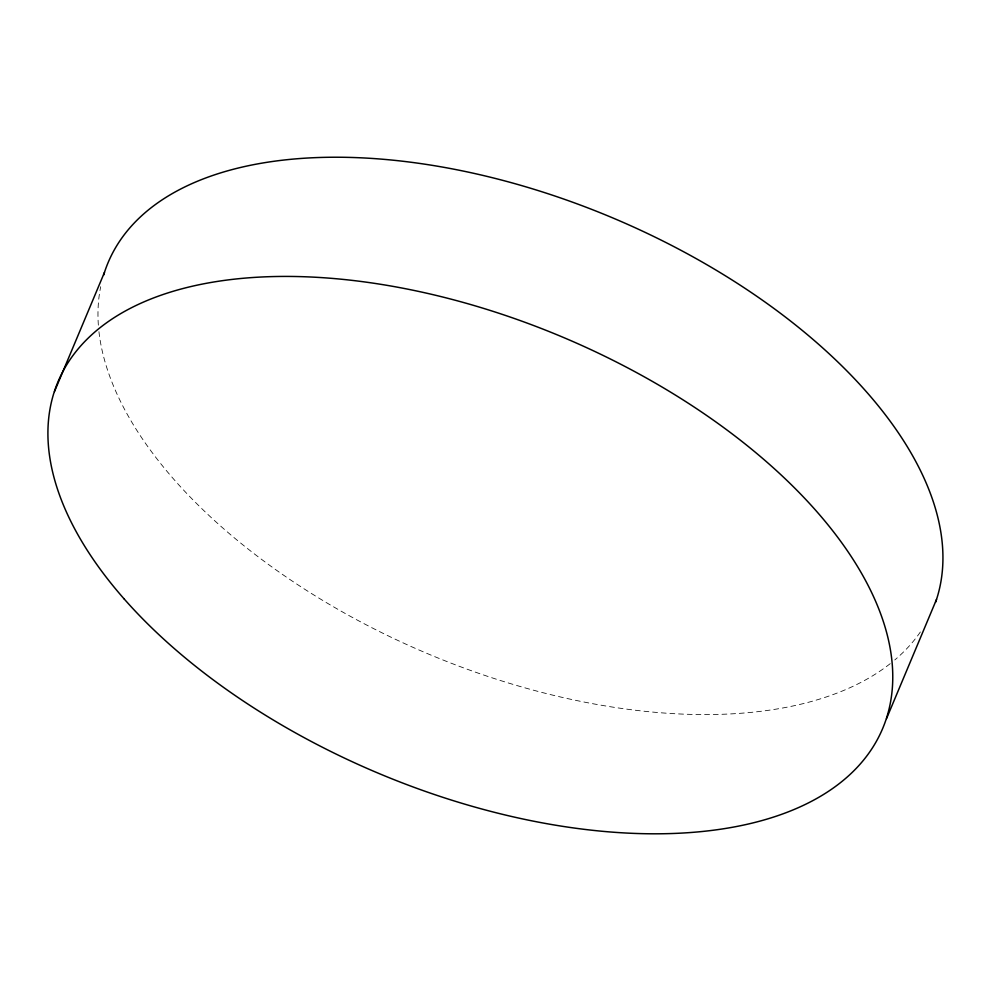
<?xml version="1.0" encoding="UTF-8"?>
<svg xmlns="http://www.w3.org/2000/svg" width="991" height="991" viewBox="0 0 991 991"><rect width="100%" height="100%" fill="white"/><g stroke="black" fill="none" stroke-linecap="round" stroke-linejoin="round"><path stroke-width="0.74" stroke-dasharray="4.96 3.72" d="M920.366 631.973A447.313 236.738 22.8 0 1 894.762 659.956M890.203 663.66A447.313 236.738 22.8 0 1 428.756 654.159A447.313 236.738 22.8 0 1 98.927 331.551M98.357 325.172A447.313 236.738 22.8 0 1 100.686 286.709"/><path stroke-width="1.49" d="M54.48 391.569L104.464 272.414M886.536 718.586L936.52 599.431M103.584 275.201A447.313 236.738 22.8 0 1 594.365 210.426A447.313 236.738 22.8 0 1 935.554 602.28M124.135 598.923A447.313 236.738 22.8 0 0 853.263 771.382A447.313 236.738 22.8 0 0 434.12 294.922A447.313 236.738 22.8 0 0 124.135 598.923"/></g></svg>
